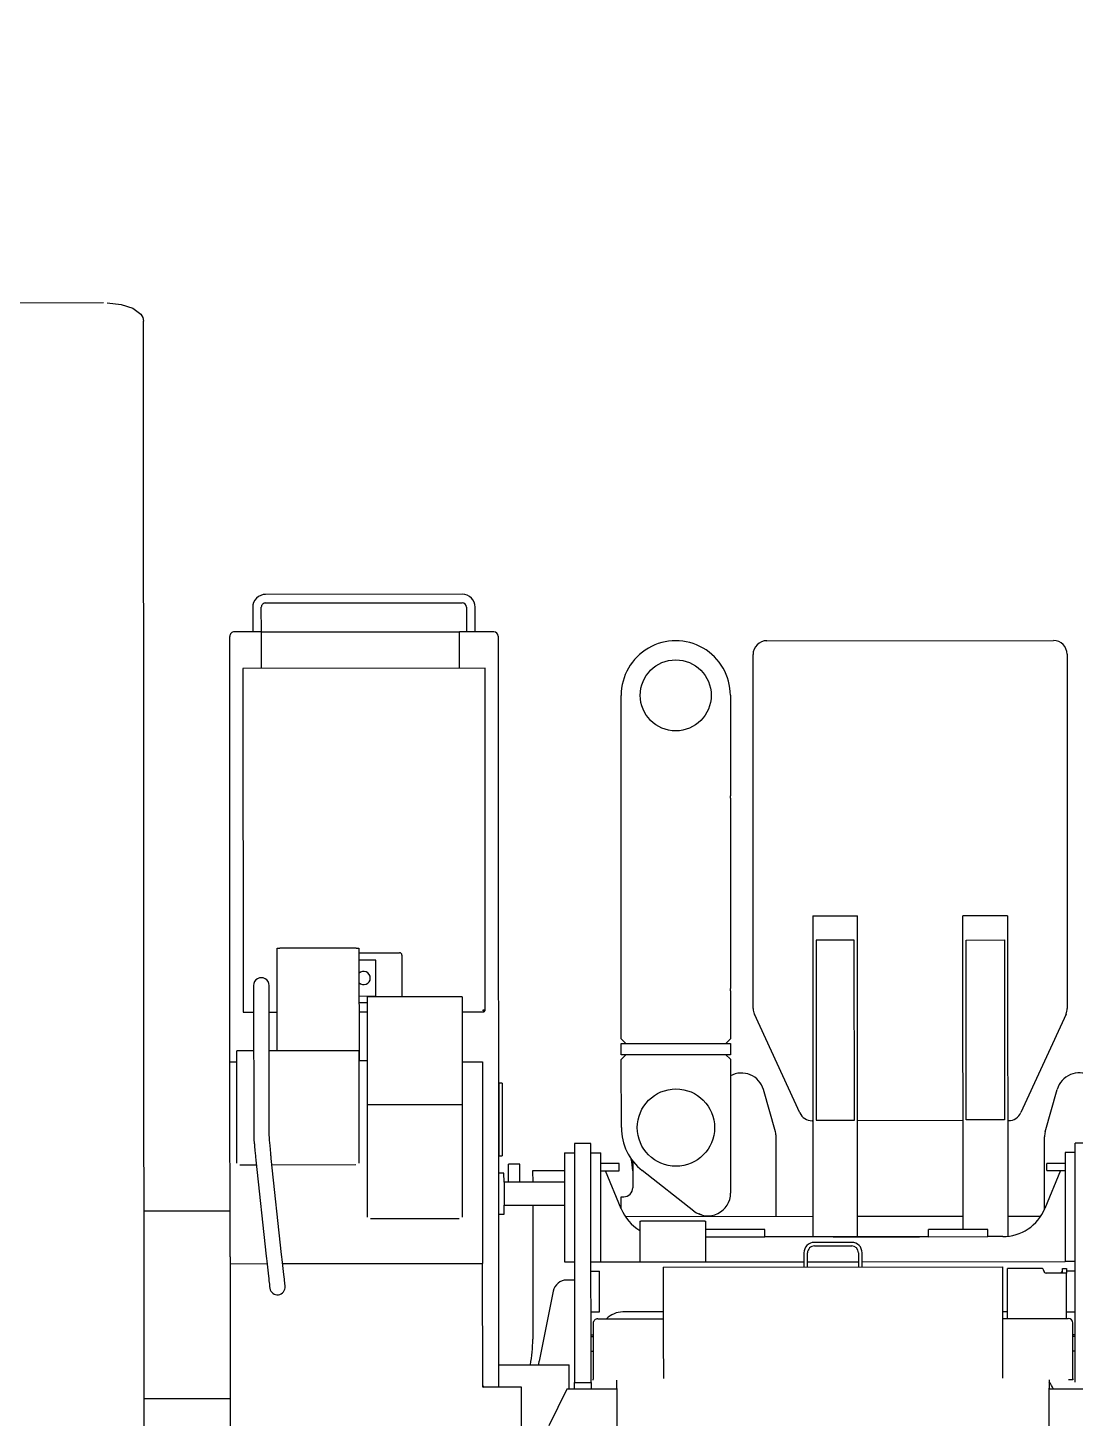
# Model space of a CAD drawing. Header units: millimetres. Extents: x -2078669 to -1085629, y -5987148 to 310365.
# Drawn here: x -1677737 to -1675435, y -653122 to -650067 of the extents above; entities that cross this region are included whole.
import ezdxf

# ---------------------------------------------------------------- set-up
doc = ezdxf.new("R2010")
doc.units = ezdxf.units.MM
doc.header["$LTSCALE"] = 500
doc.layers.add('D-BYP-STR8', color=5, linetype='Continuous', lineweight=25)
doc.layers.add('D-BYP-STRB', color=5, linetype='Continuous', lineweight=25)

msp = doc.modelspace()

# ---------------------------------------------------------------- linework, layer by layer
at = {"layer": 'D-BYP-STR8'}
msp.add_circle((-1675490.1, -653805.4), 16000, dxfattribs=at)
at = {"layer": 'D-BYP-STRB', "linetype": 'Continuous'}
for p, q in [((-1677570.9, -650671.5), (-1678214.7, -650671.8)), ((-1677562.7, -650671.5), (-1677532.1, -650674.5)), ((-1677532.1, -650674.5), (-1677506.1, -650683.2)), ((-1677506.1, -650683.2), (-1677488.8, -650696.1)), ((-1677488.8, -650696.1), (-1677484.2, -650703.6)), ((-1677484.2, -650703.6), (-1677482.7, -650711.4)), ((-1677479.2, -656925.2), (-1677482.7, -650711.4)), ((-1676782.4, -651311.5), (-1677214.4, -651311.8)), ((-1677242.9, -651340.3), (-1677242.8, -651394.3)), ((-1677223.8, -651394.3), (-1677223.9, -651340.3)), ((-1677214.4, -651330.8), (-1676782.4, -651330.5)), ((-1676772.9, -651340), (-1676772.8, -651394)), ((-1676753.8, -651394), (-1676753.9, -651340)), ((-1677292.8, -652339.3), (-1677293.3, -651404.3)), ((-1677223.3, -651394.3), (-1677283.3, -651394.3)), ((-1677223.3, -651394.3), (-1676788.3, -651394)), ((-1677223.3, -651474.7), (-1677223.3, -651394.3)), ((-1677223.3, -651474.7), (-1677223.3, -651394.3)), ((-1676713.3, -651394), (-1676788.3, -651394)), ((-1676788.3, -651474.4), (-1676788.3, -651394)), ((-1676703.3, -651404), (-1676702.4, -653005)), ((-1676113.3, -651413.7), (-1675483.3, -651413.3)), ((-1676142.9, -652222.1), (-1676143.3, -651443.7)), ((-1675453.3, -651443.3), (-1675452.9, -652221.7)), ((-1676732.3, -651474.4), (-1677264.3, -651474.7)), ((-1677264.3, -651474.7), (-1677263.9, -652229.7)), ((-1676731.9, -652227.1), (-1676732.3, -651474.4)), ((-1676432.8, -652288.8), (-1676433.2, -651533.8)), ((-1676193.2, -651533.7), (-1676193.1, -651754.4)), ((-1676193.1, -651759.7), (-1676193.1, -651754.4)), ((-1676193.1, -651759.7), (-1676193.1, -651773.8)), ((-1676193.1, -651773.8), (-1676193.1, -651865.7)), ((-1676193.1, -651865.7), (-1676193.1, -651868.7)), ((-1676193.1, -651868.7), (-1676192.9, -652068.8)), ((-1676012, -652018.6), (-1675914, -652018.6)), ((-1676012, -652018.6), (-1676011.6, -652723.6)), ((-1675913.6, -652723.6), (-1675914, -652018.6)), ((-1675584, -652018.4), (-1675682, -652018.4)), ((-1675681.6, -652707.4), (-1675682, -652018.4)), ((-1675584, -652018.4), (-1675583.6, -652722.8)), ((-1676192.9, -652068.8), (-1676192.9, -652071.7)), ((-1676192.9, -652071.7), (-1676192.9, -652163.6)), ((-1675920.9, -652071.6), (-1676004.9, -652071.6)), ((-1676004.9, -652071.6), (-1676004.7, -652467.2)), ((-1675920.7, -652467.1), (-1675920.9, -652071.6)), ((-1675674.9, -652071.5), (-1675590.9, -652071.4)), ((-1675674.7, -652467), (-1675674.9, -652071.5)), ((-1675590.9, -652071.4), (-1675590.7, -652466.9)), ((-1677189.3, -652089.3), (-1677182.9, -652089.3)), ((-1677189.2, -652315.2), (-1677189.3, -652089.3)), ((-1677015.7, -652089.2), (-1677182.9, -652089.3)), ((-1677015.7, -652089.2), (-1677009.3, -652089.2)), ((-1677009.3, -652089.2), (-1677009.2, -652336)), ((-1677009.3, -652099.6), (-1676919.9, -652099.5)), ((-1676914.9, -652104.5), (-1676914.9, -652196.3)), ((-1676971.9, -652115.5), (-1677009.3, -652115.6)), ((-1676971.9, -652194.5), (-1676971.9, -652115.5)), ((-1676192.9, -652163.6), (-1676192.9, -652177.8)), ((-1677240.9, -652171.3), (-1677240.9, -652171.3)), ((-1677240.9, -652171.3), (-1677240.9, -652171.4)), ((-1677240.9, -652171.4), (-1677240.9, -652171.5)), ((-1677240.9, -652171.5), (-1677240.9, -652171.7)), ((-1677240.9, -652171.7), (-1677240.9, -652171.9)), ((-1677240.9, -652171.9), (-1677240.9, -652172.2)), ((-1677240.9, -652172.2), (-1677240.9, -652172.6)), ((-1677240.9, -652172.6), (-1677240.9, -652173.1)), ((-1677240.9, -652173.1), (-1677240.9, -652173.7)), ((-1677240.9, -652173.7), (-1677240.9, -652174.3)), ((-1677240.9, -652174.3), (-1677240.9, -652175)), ((-1677240.9, -652175), (-1677240.9, -652175.8)), ((-1677240.9, -652175.8), (-1677240.9, -652176.5)), ((-1677240.9, -652176.5), (-1677240.9, -652177.2)), ((-1677240.9, -652177.2), (-1677240.9, -652177.8)), ((-1677240.9, -652177.8), (-1677240.9, -652178.4)), ((-1677240.9, -652178.4), (-1677240.7, -652490.7)), ((-1677206.9, -652171.4), (-1677206.9, -652171.3)), ((-1677206.9, -652171.3), (-1677206.9, -652171.3)), ((-1677206.9, -652171.5), (-1677206.9, -652171.4)), ((-1677206.9, -652171.7), (-1677206.9, -652171.5)), ((-1677206.9, -652171.9), (-1677206.9, -652171.7)), ((-1677206.9, -652172.2), (-1677206.9, -652171.9)), ((-1677206.9, -652172.6), (-1677206.9, -652172.2)), ((-1677206.9, -652173.1), (-1677206.9, -652172.6)), ((-1677206.9, -652173.6), (-1677206.9, -652173.1)), ((-1677206.9, -652174.3), (-1677206.9, -652173.6)), ((-1677206.9, -652175), (-1677206.9, -652174.3)), ((-1677206.9, -652175.8), (-1677206.9, -652175)), ((-1677206.9, -652176.5), (-1677206.9, -652175.8)), ((-1677206.9, -652177.2), (-1677206.9, -652176.5)), ((-1677206.9, -652177.8), (-1677206.9, -652177.2)), ((-1677206.9, -652178.4), (-1677206.9, -652177.8)), ((-1677206.7, -652490.7), (-1677206.9, -652178.4)), ((-1677009.3, -652194.6), (-1676971.9, -652194.5)), ((-1676990.7, -652433.7), (-1676990.9, -652196.3)), ((-1676984.5, -652196.3), (-1676990.9, -652196.3)), ((-1676789.3, -652196.2), (-1676984.5, -652196.3)), ((-1676782.9, -652196.2), (-1676789.3, -652196.2)), ((-1676782.9, -652196.2), (-1676782.7, -652433.6)), ((-1676192.9, -652183.1), (-1676192.9, -652177.8)), ((-1676192.9, -652183.1), (-1676192.8, -652288.7)), ((-1677206.9, -652229.7), (-1677189.3, -652229.7)), ((-1676990.9, -652209.6), (-1677009.3, -652209.6)), ((-1677009.3, -652229.6), (-1676990.9, -652229.6)), ((-1676782.9, -652229.4), (-1676734.2, -652229.4)), ((-1676736.5, -652227.1), (-1676736.5, -652224.8)), ((-1676736.5, -652224.8), (-1676734.2, -652224.8)), ((-1676731.9, -652227.1), (-1676736.5, -652227.1)), ((-1676734.2, -652224.8), (-1676734.2, -652229.4)), ((-1677263.9, -652229.7), (-1677240.9, -652229.7)), ((-1676040.8, -652451.1), (-1676140.1, -652234.6)), ((-1675455.6, -652234.2), (-1675554.7, -652450.8)), ((-1676432.8, -652288.8), (-1676422.8, -652298.8)), ((-1676202.8, -652298.7), (-1676192.8, -652288.7)), ((-1677271.4, -652315.2), (-1677277.8, -652315.2)), ((-1677277.7, -652562.1), (-1677277.8, -652315.2)), ((-1677240.8, -652315.2), (-1677271.4, -652315.2)), ((-1677016.2, -652315.1), (-1677206.8, -652315.2)), ((-1677009.8, -652315.1), (-1677016.2, -652315.1)), ((-1677009.8, -652315.1), (-1677009.7, -652561.9)), ((-1676432.8, -652298.8), (-1676192.8, -652298.7)), ((-1676432.8, -652323.8), (-1676432.8, -652298.8)), ((-1676192.8, -652298.7), (-1676192.8, -652323.7)), ((-1677292.8, -652339.3), (-1677277.8, -652339.3)), ((-1677292.8, -652367.4), (-1677292.8, -652339.3)), ((-1677009.8, -652336), (-1677009.7, -652336)), ((-1676990.8, -652336.9), (-1677009.8, -652336.9)), ((-1677009.7, -652336), (-1677009.7, -652336)), ((-1677009.7, -652336), (-1677009.6, -652336)), ((-1677009.6, -652336), (-1677009.6, -652336)), ((-1677009.6, -652336), (-1677009.5, -652336)), ((-1677009.5, -652336), (-1677009.4, -652336)), ((-1677009.4, -652336), (-1677009.4, -652336)), ((-1677009.4, -652336), (-1677009.3, -652336)), ((-1677009.3, -652336), (-1677009.3, -652336)), ((-1677009.3, -652336), (-1677009.3, -652336)), ((-1677009.3, -652336), (-1677009.2, -652336)), ((-1677009.2, -652336), (-1677009.2, -652336)), ((-1677009.2, -652336), (-1677009.2, -652336)), ((-1677009.2, -652336), (-1677009.2, -652336)), ((-1677009.2, -652336), (-1677009.2, -652336)), ((-1677009.2, -652336), (-1677009.2, -652336)), ((-1676782.8, -652339), (-1676745.6, -652339)), ((-1676745.6, -652339), (-1676741, -652339)), ((-1676741, -652339), (-1676737.8, -652339)), ((-1676737.8, -652339), (-1676737.5, -652779.3)), ((-1676192.8, -652323.7), (-1676432.8, -652323.8)), ((-1676431.8, -652332.8), (-1676432.8, -652333.8)), ((-1676432.7, -652483.8), (-1676432.8, -652333.8)), ((-1676422.8, -652323.8), (-1676431.8, -652332.8)), ((-1676193.8, -652332.7), (-1676202.8, -652323.7)), ((-1676192.8, -652333.7), (-1676193.8, -652332.7)), ((-1676192.8, -652333.7), (-1676192.6, -652627.7)), ((-1677292.8, -652373.6), (-1677292.8, -652367.4)), ((-1677292.6, -652748.6), (-1677292.8, -652373.6)), ((-1676702.7, -652396), (-1676702.8, -652396)), ((-1676702.6, -652396), (-1676702.7, -652396)), ((-1676702.7, -652396), (-1676702.7, -652396)), ((-1676702.5, -652396), (-1676702.6, -652396)), ((-1676702.6, -652396), (-1676702.6, -652396)), ((-1676702.6, -652396), (-1676702.6, -652396)), ((-1676702.4, -652396), (-1676702.5, -652396)), ((-1676702.3, -652396), (-1676702.4, -652396)), ((-1676702.4, -652396), (-1676702.4, -652396)), ((-1676702.2, -652396), (-1676702.3, -652396)), ((-1676702.3, -652396), (-1676702.3, -652396)), ((-1676702.1, -652396), (-1676702.2, -652396)), ((-1676702.2, -652396), (-1676702.2, -652396)), ((-1676702, -652396), (-1676702.1, -652396)), ((-1676702.1, -652396), (-1676702.1, -652396)), ((-1676701.7, -652386), (-1676702, -652386)), ((-1676702, -652386), (-1676702, -652426)), ((-1676702, -652396), (-1676702, -652396)), ((-1676701.4, -652386), (-1676701.7, -652386)), ((-1676701, -652386), (-1676701.4, -652386)), ((-1676700.5, -652386), (-1676701, -652386)), ((-1676700.1, -652386), (-1676700.5, -652386)), ((-1676699.6, -652386), (-1676700.1, -652386)), ((-1676699, -652386), (-1676699.6, -652386)), ((-1676698.5, -652386), (-1676699, -652386)), ((-1676698, -652386), (-1676698.5, -652386)), ((-1676697.5, -652386), (-1676698, -652386)), ((-1676697, -652386), (-1676697.5, -652386)), ((-1676696.5, -652386), (-1676697, -652386)), ((-1676696.1, -652386), (-1676696.5, -652386)), ((-1676695.7, -652386), (-1676696.1, -652386)), ((-1676695.3, -652386), (-1676695.7, -652386)), ((-1676695, -652386), (-1676695.3, -652386)), ((-1676695, -652386), (-1676695, -652426)), ((-1676094.2, -652493.3), (-1676120.7, -652400.1)), ((-1675501.2, -652493), (-1675474.8, -652399.8)), ((-1676990.6, -652680.6), (-1676990.7, -652433.7)), ((-1676984.3, -652433.7), (-1676990.7, -652433.7)), ((-1676789.1, -652433.6), (-1676984.3, -652433.7)), ((-1676782.7, -652433.6), (-1676789.1, -652433.6)), ((-1676782.7, -652433.6), (-1676782.6, -652680.5)), ((-1676702, -652426), (-1676702, -652506)), ((-1676695, -652426), (-1676695, -652506)), ((-1676011.7, -652468.6), (-1676013.5, -652468.6)), ((-1676004.7, -652467.2), (-1675920.7, -652467.1)), ((-1675681.7, -652468.4), (-1675913.7, -652468.6)), ((-1675590.7, -652466.9), (-1675674.7, -652467)), ((-1675582, -652468.4), (-1675583.7, -652468.4)), ((-1677240.7, -652490.7), (-1677240.7, -652490.9)), ((-1677240.7, -652490.9), (-1677240.7, -652491.1)), ((-1677240.7, -652491.1), (-1677240.7, -652491.3)), ((-1677240.7, -652491.3), (-1677240.7, -652491.5)), ((-1677240.7, -652491.5), (-1677240.7, -652491.7)), ((-1677240.7, -652491.7), (-1677240.7, -652492)), ((-1677240.7, -652492), (-1677240.7, -652492.2)), ((-1677240.7, -652492.2), (-1677240.7, -652492.5)), ((-1677240.7, -652492.5), (-1677240.7, -652492.8)), ((-1677240.7, -652492.8), (-1677240.7, -652493.1)), ((-1677240.7, -652493.1), (-1677240.7, -652493.3)), ((-1677240.7, -652493.3), (-1677240.7, -652493.6)), ((-1677240.7, -652493.6), (-1677240.7, -652493.8)), ((-1677240.7, -652493.8), (-1677240.7, -652494.1)), ((-1677240.7, -652494.1), (-1677240.7, -652494.2)), ((-1677240.7, -652494.2), (-1677240.7, -652494.4)), ((-1677240.7, -652494.4), (-1677240.7, -652494.4)), ((-1677240.7, -652494.4), (-1677240.7, -652494.4)), ((-1677240.7, -652494.4), (-1677240.7, -652494.4)), ((-1677240.7, -652494.4), (-1677240.7, -652494.4)), ((-1677240.7, -652494.4), (-1677240.7, -652494.4)), ((-1677240.7, -652494.4), (-1677240.7, -652494.4)), ((-1677240.7, -652494.4), (-1677240.7, -652494.4)), ((-1677240.7, -652494.4), (-1677240.7, -652494.4)), ((-1677240.7, -652494.4), (-1677240.7, -652494.4)), ((-1677240.7, -652494.4), (-1677240.7, -652494.5)), ((-1677240.7, -652494.5), (-1677240.7, -652494.5)), ((-1677240.7, -652494.5), (-1677240.7, -652494.5)), ((-1677240.7, -652494.5), (-1677240.7, -652494.5)), ((-1677240.7, -652494.5), (-1677240.7, -652494.6)), ((-1677240.7, -652494.6), (-1677240.7, -652494.7)), ((-1677240.7, -652494.7), (-1677240.7, -652494.8)), ((-1677240.7, -652494.8), (-1677240.7, -652494.8)), ((-1677240.7, -652494.8), (-1677240.6, -652495)), ((-1677240.6, -652495), (-1677240.6, -652495)), ((-1677240.6, -652495), (-1677240.6, -652495)), ((-1677240.6, -652495), (-1677240.6, -652495.1)), ((-1677240.6, -652495.1), (-1677240.6, -652495.2)), ((-1677240.6, -652495.2), (-1677240.6, -652495.2)), ((-1677240.6, -652495.2), (-1677240.6, -652495.3)), ((-1677240.6, -652495.3), (-1677240.6, -652495.3)), ((-1677240.6, -652495.3), (-1677240.6, -652495.4)), ((-1677240.6, -652495.4), (-1677240.6, -652495.5)), ((-1677240.6, -652495.5), (-1677240.6, -652495.5)), ((-1677240.6, -652495.5), (-1677240.6, -652495.6)), ((-1677240.6, -652495.6), (-1677240.6, -652495.6)), ((-1677240.6, -652495.6), (-1677240.6, -652495.7)), ((-1677240.6, -652495.7), (-1677240.6, -652495.7)), ((-1677240.6, -652495.7), (-1677240.6, -652495.8)), ((-1677240.6, -652495.8), (-1677240.6, -652495.8)), ((-1677240.6, -652495.8), (-1677240.6, -652495.9)), ((-1677240.6, -652495.9), (-1677240.6, -652496)), ((-1677240.6, -652496), (-1677240.6, -652496)), ((-1677240.6, -652496), (-1677240.6, -652496.1)), ((-1677240.6, -652496.1), (-1677240.6, -652496.2)), ((-1677240.6, -652496.2), (-1677240.6, -652496.2)), ((-1677240.6, -652496.2), (-1677240.6, -652496.3)), ((-1677240.6, -652496.3), (-1677240.6, -652496.4)), ((-1677240.6, -652496.4), (-1677240.6, -652496.5)), ((-1677240.6, -652496.5), (-1677240.6, -652496.6)), ((-1677240.6, -652496.6), (-1677240.6, -652496.8)), ((-1677240.6, -652496.8), (-1677240.6, -652496.9)), ((-1677240.6, -652496.9), (-1677240.6, -652497.1)), ((-1677240.6, -652497.1), (-1677240.6, -652497.2)), ((-1677240.6, -652497.2), (-1677240.6, -652497.4)), ((-1677240.6, -652497.4), (-1677240.6, -652497.6)), ((-1677240.6, -652497.6), (-1677240.6, -652497.8)), ((-1677240.6, -652497.8), (-1677240.6, -652498)), ((-1677240.6, -652498), (-1677240.5, -652498.3)), ((-1677240.5, -652498.3), (-1677240.5, -652498.6)), ((-1677240.5, -652498.6), (-1677240.5, -652498.8)), ((-1677240.5, -652498.8), (-1677240.5, -652499.1)), ((-1677240.5, -652499.1), (-1677240.5, -652499.4)), ((-1677240.5, -652499.4), (-1677240.5, -652499.8)), ((-1677240.5, -652499.8), (-1677240.5, -652500.1)), ((-1677240.5, -652500.1), (-1677240.5, -652500.4)), ((-1677240.5, -652500.4), (-1677240.4, -652500.8)), ((-1677240.4, -652500.8), (-1677240.4, -652501.2)), ((-1677240.4, -652501.2), (-1677240.4, -652501.6)), ((-1677240.4, -652501.6), (-1677240.4, -652502)), ((-1677240.4, -652502), (-1677240.4, -652502.5)), ((-1677240.4, -652502.5), (-1677240.3, -652503.1)), ((-1677240.3, -652503.1), (-1677240.3, -652503.6)), ((-1677240.3, -652503.6), (-1677240.3, -652504.3)), ((-1677240.3, -652504.3), (-1677240.2, -652504.9)), ((-1677206.7, -652492.8), (-1677206.7, -652490.7)), ((-1677206.7, -652495), (-1677206.7, -652492.8)), ((-1677206.4, -652500.5), (-1677206.7, -652495)), ((-1677206.1, -652505.4), (-1677206.4, -652500.5)), ((-1676092.6, -652678.7), (-1676092.7, -652504.2)), ((-1675502.6, -652662.9), (-1675502.7, -652503.9)), ((-1677240.2, -652504.9), (-1677240.2, -652505.7)), ((-1677240.2, -652505.7), (-1677240.1, -652506.5)), ((-1677240.1, -652506.5), (-1677240.1, -652507.4)), ((-1677240.1, -652507.4), (-1677240, -652508.4)), ((-1677240, -652508.4), (-1677240, -652509.4)), ((-1677240, -652509.4), (-1677239.3, -652518.7)), ((-1677239.3, -652518.7), (-1677239.2, -652519.7)), ((-1677239.2, -652519.7), (-1677239.2, -652519.8)), ((-1677239.2, -652519.8), (-1677238.8, -652525.8)), ((-1677238.8, -652525.8), (-1677238.1, -652532.7)), ((-1677238.1, -652532.7), (-1677237.9, -652535.3)), ((-1677205.7, -652511.1), (-1677206.1, -652505.4)), ((-1677204.8, -652523.1), (-1677205.7, -652511.1)), ((-1677204.1, -652531.5), (-1677204.8, -652523.1)), ((-1677203.3, -652540.3), (-1677204.1, -652531.5)), ((-1676702, -652506), (-1676701.9, -652546)), ((-1676695, -652506), (-1676694.9, -652546)), ((-1676535.7, -652518.9), (-1676535.6, -652674.9)), ((-1676499.7, -652518.9), (-1676535.7, -652518.9)), ((-1676499.6, -652674.8), (-1676499.7, -652518.9)), ((-1675435.6, -652674.3), (-1675435.7, -652518.3)), ((-1675399.7, -652518.3), (-1675435.7, -652518.3)), ((-1677271.3, -652565.2), (-1677234.8, -652565.2)), ((-1677237.9, -652535.3), (-1677237.6, -652538.3)), ((-1677237.6, -652538.3), (-1677237.3, -652541.4)), ((-1677237.3, -652541.4), (-1677237, -652544.6)), ((-1677237, -652544.6), (-1677236.7, -652547.6)), ((-1677236.7, -652547.6), (-1677236.4, -652550.5)), ((-1677236.4, -652550.5), (-1677236.1, -652553.2)), ((-1677236.1, -652553.2), (-1677235.9, -652555.4)), ((-1677235.9, -652555.4), (-1677213, -652766.5)), ((-1677203.1, -652541.6), (-1677203.3, -652540.3)), ((-1677203, -652542.8), (-1677203.1, -652541.6)), ((-1677202.9, -652543.8), (-1677203, -652542.8)), ((-1677202.8, -652544.7), (-1677202.9, -652543.8)), ((-1677202.7, -652545.4), (-1677202.8, -652544.7)), ((-1677202.7, -652546.1), (-1677202.7, -652545.4)), ((-1677202.6, -652546.7), (-1677202.7, -652546.1)), ((-1677202.5, -652547.2), (-1677202.6, -652546.7)), ((-1677202.5, -652547.8), (-1677202.5, -652547.2)), ((-1677202.4, -652548.2), (-1677202.5, -652547.8)), ((-1677202.4, -652548.7), (-1677202.4, -652548.2)), ((-1677202.3, -652549.1), (-1677202.4, -652548.7)), ((-1677202.3, -652549.5), (-1677202.3, -652549.1)), ((-1677202.3, -652549.8), (-1677202.3, -652549.5)), ((-1677202.2, -652550.1), (-1677202.3, -652549.8)), ((-1677202.2, -652550.4), (-1677202.2, -652550.1)), ((-1677202.1, -652551.2), (-1677202.2, -652550.4)), ((-1677202.1, -652551.3), (-1677202.1, -652551.2)), ((-1677202.1, -652551.2), (-1677202.1, -652551.2)), ((-1677202.1, -652551.6), (-1677202.1, -652551.3)), ((-1677202.1, -652551.7), (-1677202.1, -652551.6)), ((-1677202.1, -652551.6), (-1677202.1, -652551.6)), ((-1677202.1, -652551.6), (-1677202.1, -652551.6)), ((-1677202.1, -652551.7), (-1677202.1, -652551.7)), ((-1677202.1, -652551.7), (-1677202.1, -652551.7)), ((-1677202.1, -652551.7), (-1677202.1, -652551.7)), ((-1677202.1, -652551.7), (-1677202.1, -652551.7)), ((-1677202.1, -652551.7), (-1677202.1, -652551.7)), ((-1677179.2, -652762.8), (-1677202.1, -652551.7)), ((-1677200.6, -652565.2), (-1677016.1, -652565.1)), ((-1676702.7, -652536), (-1676702.7, -652536)), ((-1676702.7, -652536), (-1676702.6, -652536)), ((-1676701.9, -652536), (-1676702.7, -652536)), ((-1676702.6, -652536), (-1676702.6, -652536)), ((-1676702.6, -652536), (-1676702.5, -652536)), ((-1676702.5, -652536), (-1676702.5, -652536)), ((-1676702.5, -652536), (-1676702.4, -652536)), ((-1676702.4, -652536), (-1676702.4, -652536)), ((-1676702.4, -652536), (-1676702.3, -652536)), ((-1676702.3, -652536), (-1676702.3, -652536)), ((-1676702.3, -652536), (-1676702.2, -652536)), ((-1676702.2, -652536), (-1676702.1, -652536)), ((-1676702.1, -652536), (-1676702.1, -652536)), ((-1676702.1, -652536), (-1676702, -652536)), ((-1676702, -652536), (-1676702, -652536)), ((-1676702, -652536), (-1676702, -652536)), ((-1676702, -652536), (-1676701.9, -652536)), ((-1676701.9, -652546), (-1676701.6, -652546)), ((-1676701.6, -652546), (-1676701.3, -652546)), ((-1676701.3, -652546), (-1676700.9, -652546)), ((-1676700.9, -652546), (-1676700.4, -652546)), ((-1676700.4, -652546), (-1676700, -652546)), ((-1676700, -652546), (-1676699.5, -652546)), ((-1676699.5, -652546), (-1676699, -652546)), ((-1676699, -652546), (-1676698.4, -652546)), ((-1676698.4, -652546), (-1676697.9, -652546)), ((-1676697.9, -652546), (-1676697.4, -652546)), ((-1676697.4, -652546), (-1676696.9, -652546)), ((-1676696.9, -652546), (-1676696.4, -652546)), ((-1676696.4, -652546), (-1676696, -652546)), ((-1676696, -652546), (-1676695.6, -652546)), ((-1676695.6, -652546), (-1676695.2, -652546)), ((-1676695.2, -652546), (-1676694.9, -652546)), ((-1676680.6, -652604), (-1676680.7, -652564)), ((-1676655.7, -652564), (-1676680.7, -652564)), ((-1676655.6, -652604), (-1676655.7, -652564)), ((-1676557.7, -652538.9), (-1676557.5, -652778.9)), ((-1676557.7, -652538.9), (-1676535.7, -652538.9)), ((-1676499.7, -652538.9), (-1676477.7, -652538.9)), ((-1676477.5, -652778.9), (-1676477.7, -652538.9)), ((-1676437.7, -652562.8), (-1676477.7, -652562.9)), ((-1676437.7, -652578.8), (-1676437.7, -652562.8)), ((-1676407.7, -652557.1), (-1676407.6, -652615.8)), ((-1675497.7, -652578.3), (-1675497.7, -652562.3)), ((-1675457.7, -652562.3), (-1675497.7, -652562.3)), ((-1675457.7, -652538.3), (-1675457.5, -652778.3)), ((-1675435.7, -652538.3), (-1675457.7, -652538.3)), ((-1676690.7, -652584), (-1676702.7, -652584)), ((-1676690.6, -652604), (-1676690.7, -652584)), ((-1676557.7, -652578.9), (-1676627.7, -652578.9)), ((-1676627.7, -652578.9), (-1676627.6, -652603.9)), ((-1676477.7, -652578.9), (-1676437.7, -652578.8)), ((-1676433.2, -652662.1), (-1676467.7, -652578.9)), ((-1676273.5, -652667.1), (-1676386.8, -652578.2)), ((-1675467.7, -652578.3), (-1675502.1, -652661.6)), ((-1675497.7, -652578.3), (-1675457.7, -652578.3)), ((-1676557.6, -652603.9), (-1676690.6, -652604)), ((-1676690.6, -652604), (-1676690.6, -652654)), ((-1676690.6, -652654), (-1676557.6, -652653.9)), ((-1676690.6, -652674), (-1676690.6, -652654)), ((-1676627.6, -652653.9), (-1676627.5, -652949)), ((-1676433.1, -652662.2), (-1676433.1, -652635.8)), ((-1676433.1, -652635.8), (-1676427.6, -652635.8)), ((-1677292.6, -652667.3), (-1677481.6, -652667.4)), ((-1676984.2, -652683.7), (-1676789, -652683.6)), ((-1676702.6, -652674), (-1676690.6, -652674)), ((-1676535.6, -652674.9), (-1676535.4, -653043.9)), ((-1676499.4, -653043.9), (-1676499.6, -652674.8)), ((-1676424.3, -652678.8), (-1676011.6, -652678.6)), ((-1676262, -652673.6), (-1676262.4, -652673.5)), ((-1676257.3, -652675.3), (-1676262, -652673.6)), ((-1676256.8, -652675.5), (-1676257.3, -652675.3)), ((-1675913.6, -652678.6), (-1675681.6, -652678.4)), ((-1675583.6, -652678.4), (-1675510.9, -652678.3)), ((-1675435.4, -653043.3), (-1675435.6, -652674.3)), ((-1676391.9, -652689.6), (-1676389.6, -652689.6)), ((-1676391.9, -652689.6), (-1676391.8, -652778.8)), ((-1676249.6, -652689.5), (-1676389.6, -652689.6)), ((-1676249.6, -652689.5), (-1676247.3, -652689.5)), ((-1676247.2, -652778.7), (-1676247.3, -652689.5)), ((-1676117.6, -652707.7), (-1676247.3, -652707.7)), ((-1676117.6, -652723.7), (-1676117.6, -652707.7)), ((-1675627.6, -652707.4), (-1675757.6, -652707.5)), ((-1675757.6, -652723.5), (-1675757.6, -652707.5)), ((-1675627.6, -652723.4), (-1675627.6, -652707.4)), ((-1677292.6, -652768.1), (-1677292.6, -652748.6)), ((-1676247.3, -652723.7), (-1676117.6, -652723.7)), ((-1675757.6, -652723.5), (-1676117.6, -652723.7)), ((-1675926.6, -652735.9), (-1676008.6, -652735.9)), ((-1676008.6, -652743.9), (-1675926.6, -652743.9)), ((-1675967.6, -652723.6), (-1675777.6, -652723.5)), ((-1675757.6, -652723.5), (-1675627.6, -652723.4)), ((-1675594.4, -652723.4), (-1675627.6, -652723.4)), ((-1677292.6, -652768.1), (-1677292.2, -653341.1)), ((-1677213, -652766.5), (-1677212.4, -652771.4)), ((-1677212.4, -652771.4), (-1677211.8, -652777.2)), ((-1677211.8, -652777.2), (-1677211.1, -652783.6)), ((-1677178.6, -652767.8), (-1677179.2, -652762.8)), ((-1677178, -652773.5), (-1677178.6, -652767.8)), ((-1677177.3, -652779.9), (-1677178, -652773.5)), ((-1676737.5, -652779.3), (-1676737.5, -652782.4)), ((-1676557.5, -652778.9), (-1676535.5, -652778.9)), ((-1676499.5, -652778.9), (-1676477.5, -652778.9)), ((-1676477.5, -652778.9), (-1676031.5, -652778.6)), ((-1676031.6, -652758.9), (-1676031.5, -652789.9)), ((-1676023.5, -652789.9), (-1676023.6, -652758.9)), ((-1676023.5, -652778.6), (-1675911.5, -652778.5)), ((-1675911.6, -652758.8), (-1675911.5, -652789.8)), ((-1675903.5, -652789.8), (-1675903.6, -652758.8)), ((-1675903.5, -652778.5), (-1675457.5, -652778.3)), ((-1675435.5, -652778.3), (-1675457.5, -652778.3)), ((-1677292.5, -652782.8), (-1677211.2, -652782.7)), ((-1677258.5, -652782.7), (-1677258.5, -652782.7)), ((-1677211.1, -652783.6), (-1677210.4, -652790.3)), ((-1677210.4, -652790.3), (-1677209.6, -652797.1)), ((-1677209.6, -652797.1), (-1677208.9, -652803.8)), ((-1677208.9, -652803.8), (-1677208.2, -652810.1)), ((-1677208.2, -652810.1), (-1677207.6, -652815.7)), ((-1677176.6, -652786.6), (-1677177.3, -652779.9)), ((-1677177, -652782.7), (-1676737.5, -652782.4)), ((-1677175.8, -652793.5), (-1677176.6, -652786.6)), ((-1677175.1, -652800.1), (-1677175.8, -652793.5)), ((-1677174.4, -652806.4), (-1677175.1, -652800.1)), ((-1677173.8, -652812), (-1677174.4, -652806.4)), ((-1676752.5, -652782.4), (-1676752.5, -652782.5)), ((-1676737.5, -652784), (-1676737.5, -652782.4)), ((-1676737.4, -653054), (-1676737.5, -652784)), ((-1676499.5, -652798.9), (-1676480.5, -652798.9)), ((-1676480.5, -652888.9), (-1676480.5, -652798.9)), ((-1676340.5, -652790.1), (-1675594.5, -652789.7)), ((-1676340.5, -652790.1), (-1676340.5, -652791.4)), ((-1676340.5, -652791.4), (-1676340.5, -652948.7)), ((-1675594.5, -652791), (-1675594.5, -652789.7)), ((-1675594.5, -652948.3), (-1675594.5, -652791)), ((-1675584.5, -652903.4), (-1675584.5, -652793.4)), ((-1675566.5, -652793.4), (-1675584.5, -652793.4)), ((-1675509.5, -652793.3), (-1675566.5, -652793.4)), ((-1675508.3, -652793.3), (-1675508.3, -652793.7)), ((-1675472.5, -652803.3), (-1675499.5, -652803.3)), ((-1675454.5, -652803.3), (-1675472.5, -652803.3)), ((-1675466, -652801.3), (-1675466, -652803.3)), ((-1675463.5, -652801.3), (-1675466, -652801.3)), ((-1675463.5, -652798.3), (-1675463.5, -652793.3)), ((-1675463.5, -652793.3), (-1675454.5, -652793.3)), ((-1675463.5, -652803.3), (-1675463.5, -652798.3)), ((-1675454.5, -652793.3), (-1675454.5, -652798.3)), ((-1675454.5, -652798.3), (-1675454.5, -652803.3)), ((-1675454.5, -652798.3), (-1675435.5, -652798.3)), ((-1675454.5, -652903.3), (-1675454.5, -652803.3)), ((-1677207.6, -652815.7), (-1677207.1, -652820.5)), ((-1677207.1, -652820.5), (-1677206.7, -652824.5)), ((-1677206.7, -652824.5), (-1677206.3, -652827.7)), ((-1677206.3, -652827.7), (-1677206, -652830.3)), ((-1677206, -652830.3), (-1677205.8, -652832.4)), ((-1677205.8, -652832.4), (-1677205.6, -652834)), ((-1677205.6, -652834), (-1677205.5, -652835.2)), ((-1677205.5, -652835.2), (-1677205.4, -652836.1)), ((-1677173.3, -652816.8), (-1677173.8, -652812)), ((-1677172.9, -652820.8), (-1677173.3, -652816.8)), ((-1677172.5, -652824), (-1677172.9, -652820.8)), ((-1677172.2, -652826.6), (-1677172.5, -652824)), ((-1677172, -652828.7), (-1677172.2, -652826.6)), ((-1677171.8, -652830.3), (-1677172, -652828.7)), ((-1677171.7, -652831.5), (-1677171.8, -652830.3)), ((-1677171.6, -652832.4), (-1677171.7, -652831.5)), ((-1676535.5, -652818.9), (-1676552.9, -652818.9)), ((-1676582.3, -652843), (-1676613, -652997)), ((-1676499.5, -652888.9), (-1676480.5, -652888.9)), ((-1676340.5, -652888.8), (-1676429.5, -652888.8)), ((-1675584.5, -652888.4), (-1675594.5, -652888.4)), ((-1675454.5, -652888.3), (-1675435.5, -652888.3)), ((-1676494.5, -652913.9), (-1676494.4, -653034.3)), ((-1676484.5, -652903.9), (-1676340.5, -652903.8)), ((-1675594.5, -652903.4), (-1675450.5, -652903.3)), ((-1675440.4, -653033.7), (-1675440.5, -652913.3)), ((-1676499.5, -652938.9), (-1676494.5, -652938.9)), ((-1676499.5, -652942.9), (-1676494.5, -652942.9)), ((-1676340.5, -652948.7), (-1676340.5, -652952)), ((-1676340.5, -652952), (-1676340.4, -653030.5)), ((-1675594.5, -652951.6), (-1675594.5, -652948.3)), ((-1675594.4, -653030.1), (-1675594.5, -652951.6)), ((-1675440.5, -652938.3), (-1675435.5, -652938.3)), ((-1675440.5, -652942.3), (-1675435.5, -652942.3)), ((-1676499.4, -652974.9), (-1676494.4, -652974.9)), ((-1675440.4, -652974.3), (-1675435.4, -652974.3)), ((-1676702.4, -653005), (-1676547.4, -653004.9)), ((-1676702.4, -653005), (-1676702.4, -653014)), ((-1676702.4, -653014), (-1676702.4, -653054)), ((-1676547.4, -653013.9), (-1676547.4, -653004.9)), ((-1676547.4, -653058.9), (-1676547.4, -653013.9)), ((-1676652.4, -653054), (-1676737.4, -653054)), ((-1676652.2, -653340.8), (-1676652.4, -653054)), ((-1676535.4, -653058.9), (-1676535.4, -653043.9)), ((-1676535.4, -653043.9), (-1676499.4, -653043.9)), ((-1676499.4, -653043.9), (-1676499.4, -653058.9)), ((-1676494.4, -653034.3), (-1676494.4, -653036.6)), ((-1676494.4, -653038.9), (-1676494.4, -653036.6)), ((-1676442.4, -653056.8), (-1676442.4, -653038.8)), ((-1676340.4, -653030.5), (-1676340.4, -653035.1)), ((-1675594.4, -653034.7), (-1675594.4, -653030.1)), ((-1675492.4, -653038.3), (-1675492.4, -653056.3)), ((-1675440.4, -653038.3), (-1675450.4, -653038.3)), ((-1675440.4, -653036), (-1675440.4, -653033.7)), ((-1675440.4, -653036), (-1675440.4, -653038.3)), ((-1677481.4, -653079.4), (-1677292.4, -653079.3)), ((-1676552.4, -653058.9), (-1676592.3, -653138.9)), ((-1676442.4, -653058.8), (-1676552.4, -653058.9)), ((-1676442.4, -653056.8), (-1676442.3, -653158.8)), ((-1675492.3, -653158.3), (-1675492.4, -653056.3)), ((-1675382.4, -653058.3), (-1675492.4, -653058.3))]:
    msp.add_line(p, q, dxfattribs=at)
for centre, radius in [((-1676313.2, -651533.8), 78), ((-1676312.7, -652483.8), 85)]:
    msp.add_circle(centre, radius, dxfattribs=at)
for centre, radius, start, end in [((-1677214.4, -651340.3), 28.5, 90.032, 180.032), ((-1676782.4, -651340), 28.5, 0.032, 90.032), ((-1677214.4, -651340.3), 9.5, 90.032, 180.032), ((-1676782.4, -651340), 9.5, 0.032, 90.032), ((-1677283.3, -651404.3), 10, 90.032, 180.032), ((-1676713.3, -651404), 10, 0.032, 90.032), ((-1676313.2, -651533.8), 120, 0.032, 180.032), ((-1676113.3, -651443.7), 30, 90.032, 180.032), ((-1675483.3, -651443.3), 30, 0.032, 90.032), ((-1676919.9, -652104.5), 5, 0.032, 90.032), ((-1677223.9, -652171.3), 17, 0.0308, 180.0332), ((-1676998.9, -652155.1), 14.5, 0.032, 135.8592), ((-1676998.9, -652155.1), 14.5, 224.2048, 0.032), ((-1676112.9, -652222.1), 30, 180.032, 204.6556), ((-1675482.9, -652221.8), 30, 335.4084, 0.032), ((-1676168.8, -652413.8), 50, 15.8786, 118.625), ((-1675426.7, -652413.4), 50, 61.439, 164.1854), ((-1676013.5, -652438.6), 30, 204.6556, 270.032), ((-1675582, -652438.4), 30, 270.032, 335.4084), ((-1676312.7, -652483.8), 120, 180.032, 231.8818), ((-1676132.7, -652504.2), 40, 0.032, 15.8786), ((-1675462.7, -652503.9), 40, 164.1854, 180.032), ((-1676507.7, -652579.1), 100, 0.032, 15.6697), ((-1676427.6, -652615.8), 20, 270.032, 0.032), ((-1676242.6, -652627.7), 50, 231.8818, 0.032), ((-1676340.8, -652623.8), 100, 202.5114, 239.2723), ((-1675594.5, -652623.4), 100, 270.032, 337.5526), ((-1676008.6, -652758.9), 23, 90.032, 180.032), ((-1676008.6, -652758.9), 15, 90.032, 180.032), ((-1675926.6, -652758.9), 23, 0.032, 90.032), ((-1675926.6, -652758.9), 15, 0.032, 90.032), ((-1675509.5, -652798.3), 5, 0.032, 90.032), ((-1675499.5, -652798.3), 5, 180.032, 270.032), ((-1677188.5, -652834.3), 17, 186.1915, 188.9234), ((-1677188.5, -652834.3), 17, 188.9234, 6.1915), ((-1676552.9, -652848.9), 30, 90.032, 168.7221), ((-1676429.5, -652938.8), 50, 90.032, 135.605), ((-1676484.5, -652913.9), 10, 90.032, 180.032), ((-1675450.5, -652913.3), 10, 0.032, 90.032), ((-1676927.5, -652949.2), 300, 349.2898, 0.032), ((-1676809.2, -652957.9), 200, 346.404, 348.7221), ((-1676734.2, -653050.8), 3.2, 180.032, 270.032), ((-1675668.8, -653156.3), 210, 27.8127, 32.8589)]:
    msp.add_arc(centre, radius, start, end, dxfattribs=at)

doc.saveas('drawing.dxf')
